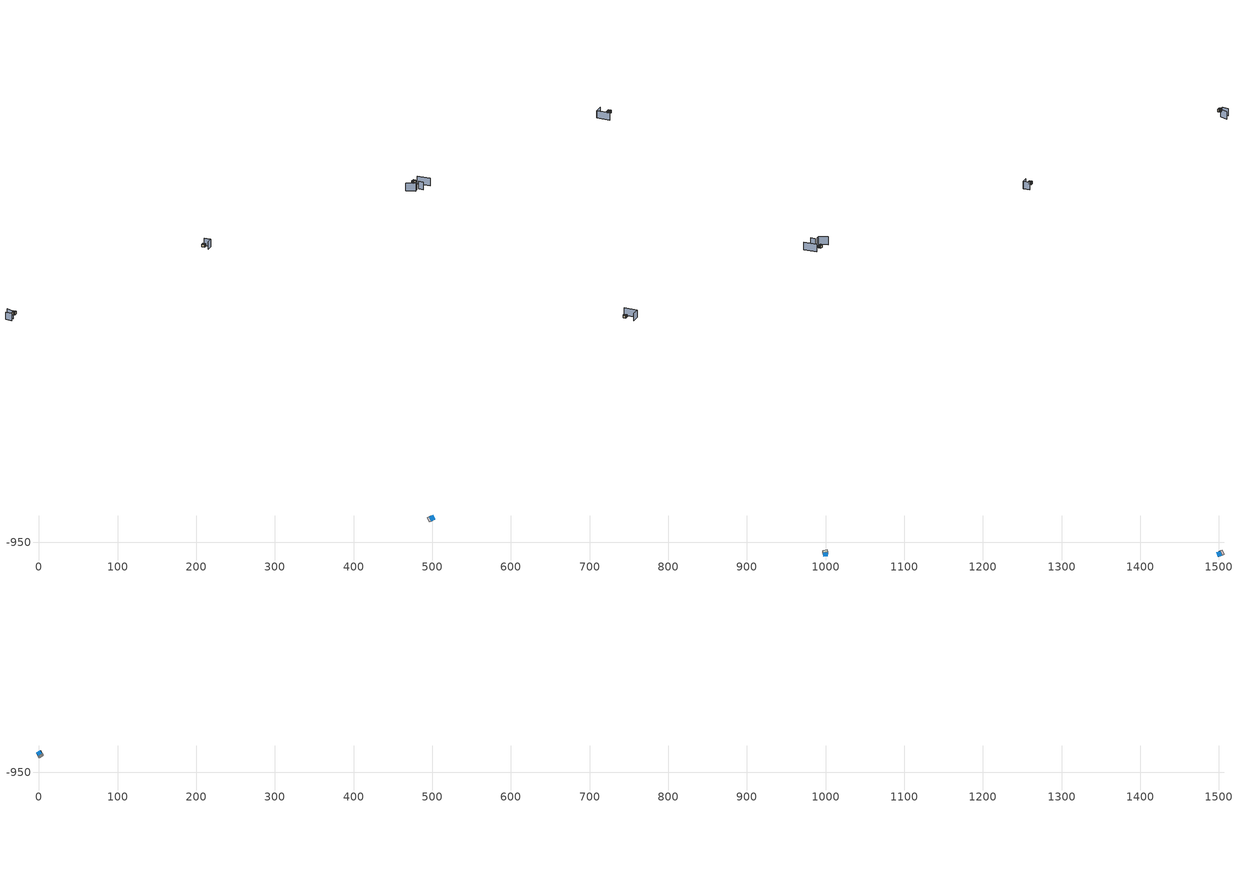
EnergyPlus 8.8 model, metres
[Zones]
1Perim
 floor adiabatic (115mmSandLimeBrick): 501.1,-921.69 498.41,-922.85 496.03,-917.34 498.72,-916.18 z5.05
 wall outside (U0-4): 501.1,-921.69 498.72,-916.18 z5.05:10.09
 wall to 1Core (115mmSandLimeBrick): 496.03,-917.34 498.41,-922.85 z5.05:10.09
 wall adiabatic (115mmSandLimeBrick): 498.72,-916.18 496.03,-917.34 / 498.41,-922.85 501.1,-921.69 z5.05:10.09
 window (Double): 501.06,-921.59 498.76,-916.27 z5.9:6.94
 ceiling adiabatic (115mmSandLimeBrick): 501.1,-921.69 498.72,-916.18 496.92,-916.95 499.31,-922.46 z10.09
 roof outside (U0-4): 499.31,-922.46 496.92,-916.95 496.03,-917.34 498.41,-922.85 z10.09
1Core
 floor adiabatic (115mmSandLimeBrick): 498.41,-922.85 495.97,-923.9 493.59,-918.4 496.03,-917.34 z5.05
 wall adiabatic (115mmSandLimeBrick): 496.03,-917.34 493.59,-918.4 495.97,-923.9 498.41,-922.85 z5.05:10.09
 ceiling adiabatic (115mmSandLimeBrick): 498.41,-922.85 496.03,-917.34 494.4,-918.05 496.78,-923.55 z10.09
 roof outside (U0-4): 496.78,-923.55 494.4,-918.05 493.59,-918.4 495.97,-923.9 z10.09
2Perim
 floor adiabatic (115mmSandLimeBrick): 997.03,-965.9 996.53,-963.01 1002.44,-961.99 1002.94,-964.88 z5.05
 wall outside (U0-4): 997.03,-965.9 1002.94,-964.88 z5.05:10.09
 wall to 2Core (115mmSandLimeBrick): 1002.44,-961.99 996.53,-963.01 z5.05:10.09
 wall adiabatic (115mmSandLimeBrick): 1002.94,-964.88 1002.44,-961.99 / 996.53,-963.01 997.03,-965.9 z5.05:10.09
 window (Double): 997.13,-965.88 1002.84,-964.89 z5.9:6.94
 ceiling adiabatic (115mmSandLimeBrick): 997.03,-965.9 1002.94,-964.88 1002.61,-962.95 996.7,-963.97 z10.09
 roof outside (U0-4): 996.7,-963.97 1002.61,-962.95 1002.44,-961.99 996.53,-963.01 z10.09
2Core
 floor adiabatic (115mmSandLimeBrick): 996.53,-963.01 996.08,-960.39 1001.99,-959.37 1002.44,-961.99 z5.05
 wall adiabatic (115mmSandLimeBrick): 1002.44,-961.99 1001.99,-959.37 996.08,-960.39 996.53,-963.01 z5.05:10.09
 ceiling adiabatic (115mmSandLimeBrick): 996.53,-963.01 1002.44,-961.99 1002.14,-960.24 996.23,-961.26 z10.09
 roof outside (U0-4): 996.23,-961.26 1002.14,-960.24 1001.99,-959.37 996.08,-960.39 z10.09
3Perim
 floor adiabatic (115mmSandLimeBrick): 1498.97,-961.76 1501.69,-960.66 1503.93,-966.22 1501.22,-967.32 z5.05
 wall outside (U0-4): 1498.97,-961.76 1501.22,-967.32 z5.05:10.09
 wall to 3Core (115mmSandLimeBrick): 1503.93,-966.22 1501.69,-960.66 z5.05:10.09
 wall adiabatic (115mmSandLimeBrick): 1501.22,-967.32 1503.93,-966.22 / 1501.69,-960.66 1498.97,-961.76 z5.05:10.09
 window (Double): 1499.01,-961.85 1501.18,-967.23 z5.9:6.94
 ceiling adiabatic (115mmSandLimeBrick): 1498.97,-961.76 1501.22,-967.32 1503.03,-966.59 1500.78,-961.03 z10.09
 roof outside (U0-4): 1500.78,-961.03 1503.03,-966.59 1503.93,-966.22 1501.69,-960.66 z10.09
3Core
 floor adiabatic (115mmSandLimeBrick): 1501.69,-960.66 1504.15,-959.66 1506.4,-965.23 1503.93,-966.22 z5.05
 wall adiabatic (115mmSandLimeBrick): 1503.93,-966.22 1506.4,-965.23 1504.15,-959.66 1501.69,-960.66 z5.05:10.09
 ceiling adiabatic (115mmSandLimeBrick): 1501.69,-960.66 1503.93,-966.22 1505.58,-965.56 1503.33,-960 z10.09
 roof outside (U0-4): 1503.33,-960 1505.58,-965.56 1506.4,-965.23 1504.15,-959.66 z10.09
0Perim
 floor adiabatic (115mmSandLimeBrick): 2.62,-923.55 4.13,-926.06 -1,-929.16 -2.52,-926.66 z10.09
 wall outside (U0-4): 2.62,-923.55 -2.52,-926.66 z10.09:15.14
 wall to 0Core (115mmSandLimeBrick): -1,-929.16 4.13,-926.06 z10.09:15.14
 wall adiabatic (115mmSandLimeBrick): -2.52,-926.66 -1,-929.16 / 4.13,-926.06 2.62,-923.55 z10.09:15.14
 window (Double): 2.53,-923.6 -2.43,-926.61 z10.94:11.99
 ceiling adiabatic (115mmSandLimeBrick): 2.62,-923.55 -2.52,-926.66 -1.5,-928.33 3.63,-925.22 z15.14
 roof outside (U0-4): 3.63,-925.22 -1.5,-928.33 -1,-929.16 4.13,-926.06 z15.14
0Core
 floor adiabatic (115mmSandLimeBrick): 4.13,-926.06 5.51,-928.33 0.38,-931.44 -1,-929.16 z10.09
 wall adiabatic (115mmSandLimeBrick): -1,-929.16 0.38,-931.44 5.51,-928.33 4.13,-926.06 z10.09:15.14
 ceiling adiabatic (115mmSandLimeBrick): 4.13,-926.06 -1,-929.16 -0.08,-930.68 5.05,-927.57 z15.14
 roof outside (U0-4): 5.05,-927.57 -0.08,-930.68 0.38,-931.44 5.51,-928.33 z15.14
shading: 1.82,-907.67 1.35,-924.32 / -7.32,-929.56 -11.25,-918.11 / 514.17,-921.03 502.92,-925.9 / 509.22,-909.37 514.21,-921.01 / 1010.94,-960.63 1021.12,-985.47 / 1489.37,-980.4 1478.11,-956.01 / 1478.11,-956.01 1493.94,-949.29 z0:15.14; 983.48,-984.81 970.5,-971.15 / 989.58,-982.13 987.25,-980.73 / 998.22,-990.22 994.83,-981.2 z0:15.61
[Site:GroundTemperature:BuildingSurface]
14, 14, 14, 14, 14, 14, 14, 14, 14, 14, 14, 14
[Site:GroundReflectance]
0.2, 0.2, 0.2, 0.2, 0.2, 0.2, 0.2, 0.2, 0.2, 0.2, 0.2, 0.2
[Site:GroundReflectance:SnowModifier]
1, 1
[Building]
Building: North Axis {deg}=0; Terrain=Suburbs; Loads Convergence Tolerance Value=.04; Temperature Convergence Tolerance Value {deltaC}=.4; Solar Distribution=MinimalShadowing; Maximum Number of Warmup Days=25
[Construction]
115mmSandLimeBrick: Plaster_0.005_115mmSandLimeBrick, Sand-Lime Brick_0.08_115mmSandLimeBrick, Plaster_0.08_115mmSandLimeBrick
U0-4: XPS Board_0.06_U0-4, General Concrete_0.2_U0-4
Double: Generic Clear Glass 6mm_0.006_Double, ARGON_0.0013_Double, Generic Clear Glass 6mm_0.006_Double
[Material] Roughness=Rough; Thermal Absorptance=0.9
Name | Thickness {m} | Conductivity {W/m-K} | Density {kg/m3} | Specific Heat {J/kg-K} | Solar Absorptance | Visible Absorptance
Plaster_0.005_115mmSandLimeBrick | 0.005 | 1 | 2000 | 1130 | 0.6 | 0.6
Sand-Lime Brick_0.08_115mmSandLimeBrick | 0.08 | 0.56 | 1200 | 1000 | 0.6 | 0.6
Plaster_0.08_115mmSandLimeBrick | 0.08 | 1 | 2000 | 1130 | 0.6 | 0.6
XPS Board_0.06_U0-4 | 0.06 | 0.034 | 35 | 1400 | 0.6 | 0.6
General Concrete_0.2_U0-4 | 0.2 | 2 | 2400 | 950 | 0.7 | 0.7
[WindowMaterial:Glazing]
Generic Clear Glass 6mm_0.006_Double: Optical Data Type=SpectralAverage; Window Glass Spectral Data Set=SpectralAverage; Thickness {m}=0.006; Solar Transmittance at Normal Incidence=0.68; Front Side Solar Reflectance at Normal Incidence=0.09; Back Side Solar Reflectance at Normal Incidence=0.1; Visible Transmittance at Normal Incidence=0.81; Front Side Visible Reflectance at Normal Incidence=0.11; Back Side Visible Reflectance at Normal Incidence=0.12; Infrared Transmittance at Normal Incidence=0; Front Side Infrared Hemispherical Emissivity=0.2; Back Side Infrared Hemispherical Emissivity=0.2; Conductivity {W/m-K}=0.9; Dirt Correction Factor for Solar and Visible Transmittance=1
[WindowMaterial:Gas]
ARGON_0.0013_Double: Gas Type=ARGON; Thickness {m}=0.0013
[EnergyManagementSystem:Sensor]
Name | Output:Variable or Output:Meter Index Key | Output:Variable or Output:Meter
OutdoorTemp | Environment | Site Outdoor Air Drybulb Temperature
OutdoorRelHumid | Environment | Site Outdoor Air Relative Humidity
USRNATVENT_0Perim; USRNATVENT_1Perim; USRNATVENT_2Perim; USRNATVENT_3Perim | AllOff | Schedule Value
[Zone] Type=1; Multiplier=1; Zone Inside Convection Algorithm=TARP; Zone Outside Convection Algorithm=DOE-2
Name | Volume {m3} | Floor Area {m2}
0Perim; 1Perim; 2Perim; 3Perim | 88.6922 | 17.5754
0Core; 1Core; 2Core; 3Core | 80.4836 | 15.9488
[People] Number of People Schedule=60HrWk; Number of People Calculation Method=People/Area; People per Zone Floor Area {person/m2}=0.05; Fraction Radiant=0.3; Sensible Heat Fraction=AUTOCALCULATE; Carbon Dioxide Generation Rate {m3/s-W}=3.82e-08; Enable ASHRAE 55 Comfort Warnings=No; Mean Radiant Temperature Calculation Type=ZoneAveraged; Clothing Insulation Calculation Method=DynamicClothingModelASHRAE55; Thermal Comfort Model 1 Type=AdaptiveASH55
Name | Zone or ZoneList | Activity Level Schedule | Work Efficiency Schedule | Air Velocity Schedule
People 0Perim | 0Perim | 0PerimPeopleActivity | 0PerimWorkEfficiency | 0PerimAirVelocity
People 0Core | 0Core | 0CorePeopleActivity | 0CoreWorkEfficiency | 0CoreAirVelocity
People 1Perim | 1Perim | 1PerimPeopleActivity | 1PerimWorkEfficiency | 1PerimAirVelocity
People 1Core | 1Core | 1CorePeopleActivity | 1CoreWorkEfficiency | 1CoreAirVelocity
People 2Perim | 2Perim | 2PerimPeopleActivity | 2PerimWorkEfficiency | 2PerimAirVelocity
People 2Core | 2Core | 2CorePeopleActivity | 2CoreWorkEfficiency | 2CoreAirVelocity
People 3Perim | 3Perim | 3PerimPeopleActivity | 3PerimWorkEfficiency | 3PerimAirVelocity
People 3Core | 3Core | 3CorePeopleActivity | 3CoreWorkEfficiency | 3CoreAirVelocity
[ElectricEquipment] Schedule=60HrWk; Design Level Calculation Method=Watts/Area; Watts per Zone Floor Area {W/m2}=15; Fraction Latent=0; Fraction Radiant=.2; Fraction Lost=0
Name | Zone or ZoneList
0Perim Equipment 1 | 0Perim
0Core Equipment 1 | 0Core
1Perim Equipment 1 | 1Perim
1Core Equipment 1 | 1Core
2Perim Equipment 1 | 2Perim
2Core Equipment 1 | 2Core
3Perim Equipment 1 | 3Perim
3Core Equipment 1 | 3Core
[Lights] Schedule=60HrWk; Design Level Calculation Method=Watts/Area; Watts per Zone Floor Area {W/m2}=10; Return Air Fraction=0; Fraction Radiant=.42; Fraction Visible=.18; Fraction Replaceable=1
Name | Zone or ZoneList
0Perim General lighting | 0Perim
0Core General lighting | 0Core
1Perim General lighting | 1Perim
1Core General lighting | 1Core
2Perim General lighting | 2Perim
2Core General lighting | 2Core
3Perim General lighting | 3Perim
3Core General lighting | 3Core
[Daylighting:Controls] Daylighting Method=SplitFlux; Lighting Control Type=Continuous; Minimum Input Power Fraction for Continuous or ContinuousOff Dimming Control=0.1; Minimum Light Output Fraction for Continuous or ContinuousOff Dimming Control=0.1; Number of Stepped Control Steps=3; Probability Lighting will be Reset When Needed in Manual Stepped Control=1; Glare Calculation Azimuth Angle of View Direction Clockwise from Zone y-Axis {deg}=0; Maximum Allowable Discomfort Glare Index=22; Fraction of Zone Controlled by Reference Point 1=1; Illuminance Setpoint at Reference Point 1 {lux}=500
Name | Zone | Glare Calculation Daylighting Reference Point | Daylighting Reference Point 1
0Perim_DaylCtrl | 0Perim | 0Perim_DaylRefPt1 | 0Perim_DaylRefPt1
0Core_DaylCtrl | 0Core | 0Core_DaylRefPt1 | 0Core_DaylRefPt1
1Perim_DaylCtrl | 1Perim | 1Perim_DaylRefPt1 | 1Perim_DaylRefPt1
1Core_DaylCtrl | 1Core | 1Core_DaylRefPt1 | 1Core_DaylRefPt1
2Perim_DaylCtrl | 2Perim | 2Perim_DaylRefPt1 | 2Perim_DaylRefPt1
2Core_DaylCtrl | 2Core | 2Core_DaylRefPt1 | 2Core_DaylRefPt1
3Perim_DaylCtrl | 3Perim | 3Perim_DaylRefPt1 | 3Perim_DaylRefPt1
3Core_DaylCtrl | 3Core | 3Core_DaylRefPt1 | 3Core_DaylRefPt1
[ZoneControl:Thermostat]
Name | Zone or ZoneList | Control Type Schedule | Control 1
0Perim Thermostat | 0Perim | 0PerimZoneControlTypeSched | Dual Setpoint - Zone 0Perim
0Core Thermostat | 0Core | 0CoreZoneControlTypeSched | Dual Setpoint - Zone 0Core
1Perim Thermostat | 1Perim | 1PerimZoneControlTypeSched | Dual Setpoint - Zone 1Perim
1Core Thermostat | 1Core | 1CoreZoneControlTypeSched | Dual Setpoint - Zone 1Core
2Perim Thermostat | 2Perim | 2PerimZoneControlTypeSched | Dual Setpoint - Zone 2Perim
2Core Thermostat | 2Core | 2CoreZoneControlTypeSched | Dual Setpoint - Zone 2Core
3Perim Thermostat | 3Perim | 3PerimZoneControlTypeSched | Dual Setpoint - Zone 3Perim
3Core Thermostat | 3Core | 3CoreZoneControlTypeSched | Dual Setpoint - Zone 3Core
[ThermostatSetpoint:DualSetpoint]
Name | Heating Setpoint Temperature Schedule | Cooling Setpoint Temperature Schedule
Dual Setpoint - Zone 0Perim | 0PerimHeating_SP_Sch | 0PerimCooling_SP_Sch
Dual Setpoint - Zone 0Core | 0CoreHeating_SP_Sch | 0CoreCooling_SP_Sch
Dual Setpoint - Zone 1Perim | 1PerimHeating_SP_Sch | 1PerimCooling_SP_Sch
Dual Setpoint - Zone 1Core | 1CoreHeating_SP_Sch | 1CoreCooling_SP_Sch
Dual Setpoint - Zone 2Perim | 2PerimHeating_SP_Sch | 2PerimCooling_SP_Sch
Dual Setpoint - Zone 2Core | 2CoreHeating_SP_Sch | 2CoreCooling_SP_Sch
Dual Setpoint - Zone 3Perim | 3PerimHeating_SP_Sch | 3PerimCooling_SP_Sch
Dual Setpoint - Zone 3Core | 3CoreHeating_SP_Sch | 3CoreCooling_SP_Sch
[Zone equipment]
0Perim: 0Perim Ideal Loads Air
0Core: 0Core Ideal Loads Air
1Perim: 1Perim Ideal Loads Air
1Core: 1Core Ideal Loads Air
2Perim: 2Perim Ideal Loads Air
2Core: 2Core Ideal Loads Air
3Perim: 3Perim Ideal Loads Air
3Core: 3Core Ideal Loads Air
[ZoneHVAC:IdealLoadsAirSystem] Maximum Heating Supply Air Temperature {C}=30; Minimum Cooling Supply Air Temperature {C}=18; Maximum Heating Supply Air Humidity Ratio {kgWater/kgDryAir}=0.01; Minimum Cooling Supply Air Humidity Ratio {kgWater/kgDryAir}=0.008; Heating Limit=NoLimit; Maximum Heating Air Flow Rate {m3/s}=100; Cooling Limit=NoLimit; Maximum Cooling Air Flow Rate {m3/s}=100; Heating Availability Schedule=AllOn; Cooling Availability Schedule=AllOn; Dehumidification Control Type=None; Humidification Control Type=None; Demand Controlled Ventilation Type=OccupancySchedule; Outdoor Air Economizer Type=NoEconomizer; Heat Recovery Type=None; Sensible Heat Recovery Effectiveness=0.7; Latent Heat Recovery Effectiveness=0.65
Name | Design Specification Outdoor Air Object
0Perim Ideal Loads Air | 0PerimMinFreshAir
0Core Ideal Loads Air | 0CoreMinFreshAir
1Perim Ideal Loads Air | 1PerimMinFreshAir
1Core Ideal Loads Air | 1CoreMinFreshAir
2Perim Ideal Loads Air | 2PerimMinFreshAir
2Core Ideal Loads Air | 2CoreMinFreshAir
3Perim Ideal Loads Air | 3PerimMinFreshAir
3Core Ideal Loads Air | 3CoreMinFreshAir
[DesignSpecification:OutdoorAir] Outdoor Air Method=Sum; Outdoor Air Flow per Person {m3/s-person}=0.0005; Outdoor Air Flow per Zone Floor Area {m3/s-m2}=0.0005; Outdoor Air Schedule=30HrWk
0PerimMinFreshAir; 0CoreMinFreshAir; 1PerimMinFreshAir; 1CoreMinFreshAir; 2PerimMinFreshAir; 2CoreMinFreshAir; 3PerimMinFreshAir; 3CoreMinFreshAir
[ZoneVentilation:DesignFlowRate] Schedule=AllOn; Design Flow Rate Calculation Method=AirChanges/Hour; Air Changes per Hour {1/hr}=0; Ventilation Type=NATURAL; Fan Pressure Rise {Pa}=0; Fan Total Efficiency=1; Constant Term Coefficient=1; Temperature Term Coefficient=0; Velocity Term Coefficient=0; Velocity Squared Term Coefficient=0; Minimum Indoor Temperature {C}=18; Delta Temperature {deltaC}=1; Maximum Wind Speed {m/s}=40
Name | Zone or ZoneList
0Perim ScheduledVent | 0Perim
1Perim ScheduledVent | 1Perim
2Perim ScheduledVent | 2Perim
3Perim ScheduledVent | 3Perim
[EnergyManagementSystem:Actuator] Actuated Component Type=Schedule:Constant; Actuated Component Control Type=Schedule Value
Name | Actuated Component Unique
NATVENT_AVAIL_SCHED_ACTUATOR_0Perim | NATVENT_AVAIL_SCHED_0Perim
NATVENT_AVAIL_SCHED_ACTUATOR_1Perim | NATVENT_AVAIL_SCHED_1Perim
NATVENT_AVAIL_SCHED_ACTUATOR_2Perim | NATVENT_AVAIL_SCHED_2Perim
NATVENT_AVAIL_SCHED_ACTUATOR_3Perim | NATVENT_AVAIL_SCHED_3Perim
[EnergyManagementSystem:ProgramCallingManager]
My 0Perim_Setpoint_Schedule_Calculator_Example: BeginTimestepBeforePredictor; 0Perim_ErlEnforceBinary
My 1Perim_Setpoint_Schedule_Calculator_Example: BeginTimestepBeforePredictor; 1Perim_ErlEnforceBinary
My 2Perim_Setpoint_Schedule_Calculator_Example: BeginTimestepBeforePredictor; 2Perim_ErlEnforceBinary
My 3Perim_Setpoint_Schedule_Calculator_Example: BeginTimestepBeforePredictor; 3Perim_ErlEnforceBinary
[EnergyManagementSystem:Program]
0Perim_ErlEnforceBinary: IF (USRNATVENT_0Perim > 0); Set NATVENT_AVAIL_SCHED_ACTUATOR_0Perim = 1; ELSE; Set NATVENT_AVAIL_SCHED_ACTUATOR_0Perim = 0; ENDIF
1Perim_ErlEnforceBinary: IF (USRNATVENT_1Perim > 0); Set NATVENT_AVAIL_SCHED_ACTUATOR_1Perim = 1; ELSE; Set NATVENT_AVAIL_SCHED_ACTUATOR_1Perim = 0; ENDIF
2Perim_ErlEnforceBinary: IF (USRNATVENT_2Perim > 0); Set NATVENT_AVAIL_SCHED_ACTUATOR_2Perim = 1; ELSE; Set NATVENT_AVAIL_SCHED_ACTUATOR_2Perim = 0; ENDIF
3Perim_ErlEnforceBinary: IF (USRNATVENT_3Perim > 0); Set NATVENT_AVAIL_SCHED_ACTUATOR_3Perim = 1; ELSE; Set NATVENT_AVAIL_SCHED_ACTUATOR_3Perim = 0; ENDIF
[ZoneVentilation:WindandStackOpenArea] Opening Area {m2}=4.84453; Opening Effectiveness=0; Effective Angle {deg}=0; Height Difference {m}=0.26102; Discharge Coefficient for Opening=0.6; Minimum Indoor Temperature {C}=24; Maximum Indoor Temperature {C}=100; Delta Temperature {deltaC}=1; Minimum Outdoor Temperature {C}=22; Maximum Outdoor Temperature {C}=26; Maximum Wind Speed {m/s}=40
Name | Zone | Opening Area Fraction Schedule
0PerimNatVent_Buoy | 0Perim | NATVENT_AVAIL_SCHED_0Perim
1PerimNatVent_Buoy | 1Perim | NATVENT_AVAIL_SCHED_1Perim
2PerimNatVent_Buoy | 2Perim | NATVENT_AVAIL_SCHED_2Perim
3PerimNatVent_Buoy | 3Perim | NATVENT_AVAIL_SCHED_3Perim
[ZoneInfiltration:DesignFlowRate] Schedule=On; Design Flow Rate Calculation Method=AirChanges/Hour; Air Changes per Hour {1/hr}=2; Constant Term Coefficient=1; Temperature Term Coefficient=0; Velocity Term Coefficient=0; Velocity Squared Term Coefficient=0
Name | Zone or ZoneList
0PerimInfiltration | 0Perim
1PerimInfiltration | 1Perim
2PerimInfiltration | 2Perim
3PerimInfiltration | 3Perim
[WaterUse:Equipment] Peak Flow Rate {m3/s}=0
Name | Flow Rate Fraction Schedule | Target Temperature Schedule | Hot Water Supply Temperature Schedule | Cold Water Supply Temperature Schedule
DHW 0Perim | equipOffice | DHW Supply Temperature 0Perim | DHW Supply Temperature 0Perim | DHW Mains Temperature 0Perim
DHW 0Core | 60HrWk | DHW Supply Temperature 0Core | DHW Supply Temperature 0Core | DHW Mains Temperature 0Core
DHW 1Perim | equipOffice | DHW Supply Temperature 1Perim | DHW Supply Temperature 1Perim | DHW Mains Temperature 1Perim
DHW 1Core | 60HrWk | DHW Supply Temperature 1Core | DHW Supply Temperature 1Core | DHW Mains Temperature 1Core
DHW 2Perim | equipOffice | DHW Supply Temperature 2Perim | DHW Supply Temperature 2Perim | DHW Mains Temperature 2Perim
DHW 2Core | 60HrWk | DHW Supply Temperature 2Core | DHW Supply Temperature 2Core | DHW Mains Temperature 2Core
DHW 3Perim | equipOffice | DHW Supply Temperature 3Perim | DHW Supply Temperature 3Perim | DHW Mains Temperature 3Perim
DHW 3Core | 60HrWk | DHW Supply Temperature 3Core | DHW Supply Temperature 3Core | DHW Mains Temperature 3Core
[Schedule:Constant]
On: On/Off, 1
0PerimPeopleActivity; 0CorePeopleActivity; 1PerimPeopleActivity; 1CorePeopleActivity; 2PerimPeopleActivity; 2CorePeopleActivity; 3PerimPeopleActivity; 3CorePeopleActivity: Any Number, 125.28
0PerimAirVelocity; 0CoreAirVelocity; 1PerimAirVelocity; 1CoreAirVelocity; 2PerimAirVelocity; 2CoreAirVelocity; 3PerimAirVelocity; 3CoreAirVelocity: Any Number, 0.2
0PerimWorkEfficiency; 0CoreWorkEfficiency; 1PerimWorkEfficiency; 1CoreWorkEfficiency; 2PerimWorkEfficiency; 2CoreWorkEfficiency; 3PerimWorkEfficiency; 3CoreWorkEfficiency: Any Number, 0
0PerimHeating_SP_Sch; 0PerimCooling_SP_Sch; 0CoreHeating_SP_Sch; 0CoreCooling_SP_Sch; 1PerimHeating_SP_Sch; 1PerimCooling_SP_Sch; 1CoreHeating_SP_Sch; 1CoreCooling_SP_Sch; 2PerimHeating_SP_Sch; 2PerimCooling_SP_Sch; 2CoreHeating_SP_Sch; 2CoreCooling_SP_Sch; 3PerimHeating_SP_Sch; 3PerimCooling_SP_Sch; 3CoreHeating_SP_Sch; 3CoreCooling_SP_Sch: Temperature, 24
0PerimZoneControlTypeSched; 0CoreZoneControlTypeSched; 1PerimZoneControlTypeSched; 1CoreZoneControlTypeSched; 2PerimZoneControlTypeSched; 2CoreZoneControlTypeSched; 3PerimZoneControlTypeSched; 3CoreZoneControlTypeSched: Any Number, 4
NATVENT_AVAIL_SCHED_0Perim; NATVENT_AVAIL_SCHED_1Perim; NATVENT_AVAIL_SCHED_2Perim; NATVENT_AVAIL_SCHED_3Perim: Fraction, 1
DHW Supply Temperature 0Perim; DHW Supply Temperature 0Core; DHW Supply Temperature 1Perim; DHW Supply Temperature 1Core; DHW Supply Temperature 2Perim; DHW Supply Temperature 2Core; DHW Supply Temperature 3Perim; DHW Supply Temperature 3Core: Temperature, 65
DHW Mains Temperature 0Perim; DHW Mains Temperature 0Core; DHW Mains Temperature 1Perim; DHW Mains Temperature 1Core; DHW Mains Temperature 2Perim; DHW Mains Temperature 2Core; DHW Mains Temperature 3Perim; DHW Mains Temperature 3Core: Temperature, 10
[Schedule:Year]
60HrWk: 60HrWk, 1, 1, 12, 31
30HrWk: 30HrWk, 1, 1, 12, 31
AllOn: AllOn, 1, 1, 12, 31
equipOffice: equipOffice, 1, 1, 12, 31
AllOff: AllOff, 1, 1, 12, 31
[Schedule:Week:Daily]
60HrWk: 60HrWkDay, 60HrWkDay, 60HrWkDay, 60HrWkDay, 60HrWkDay, 60HrWkDay, 60HrWkDay, 60HrWkDay, 60HrWkDay, 60HrWkDay, 60HrWkDay, 60HrWkDay
30HrWk: 30HrWkDay, 30HrWkDay, 30HrWkDay, 30HrWkDay, 30HrWkDay, 30HrWkDay, 30HrWkDay, 30HrWkDay, 30HrWkDay, 30HrWkDay, 30HrWkDay, 30HrWkDay
AllOn: AllOn, AllOn, AllOn, AllOn, AllOn, AllOn, AllOn, AllOn, AllOn, AllOn, AllOn, AllOn
equipOffice: equipOfficeWeekEnd, equipOffice, equipOffice, equipOffice, equipOffice, equipOffice, equipOfficeWeekEnd, equipOfficeWeekEnd, equipOffice, equipOffice, equipOffice, equipOffice
AllOff: AllOff, AllOff, AllOff, AllOff, AllOff, AllOff, AllOff, AllOff, AllOff, AllOff, AllOff, AllOff
[Schedule:Day:Hourly]
60HrWkDay: 0.2, 0.2, 0.2, 0.2, 0.2, 0.2, 0.2, 0.4, 0.8, 0.8, 1, 1, 0.8, 1, 1, 1, 0.8, 0.4, 0.2, 0.2, 0.2, 0.2, 0.2, 0.2
30HrWkDay; equipOffice; equipOfficeWeekEnd: 0.1, 0.1, 0.1, 0.1, 0.1, 0.1, 0.1, 0.2, 0.4, 0.6, 0.8, 0.8, 0.4, 0.6, 0.8, 0.8, 0.4, 0.2, 0.1, 0.1, 0.1, 0.1, 0.1, 0.1
AllOn: 1, 1, 1, 1, 1, 1, 1, 1, 1, 1, 1, 1, 1, 1, 1, 1, 1, 1, 1, 1, 1, 1, 1, 1
AllOff: 0, 0, 0, 0, 0, 0, 0, 0, 0, 0, 0, 0, 0, 0, 0, 0, 0, 0, 0, 0, 0, 0, 0, 0
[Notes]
----  This file was generated with Archsim v.4.0.2.17
-------------------------ERL SENSORS--------------------------
115mmSandLimeBrick GasType: Partition
